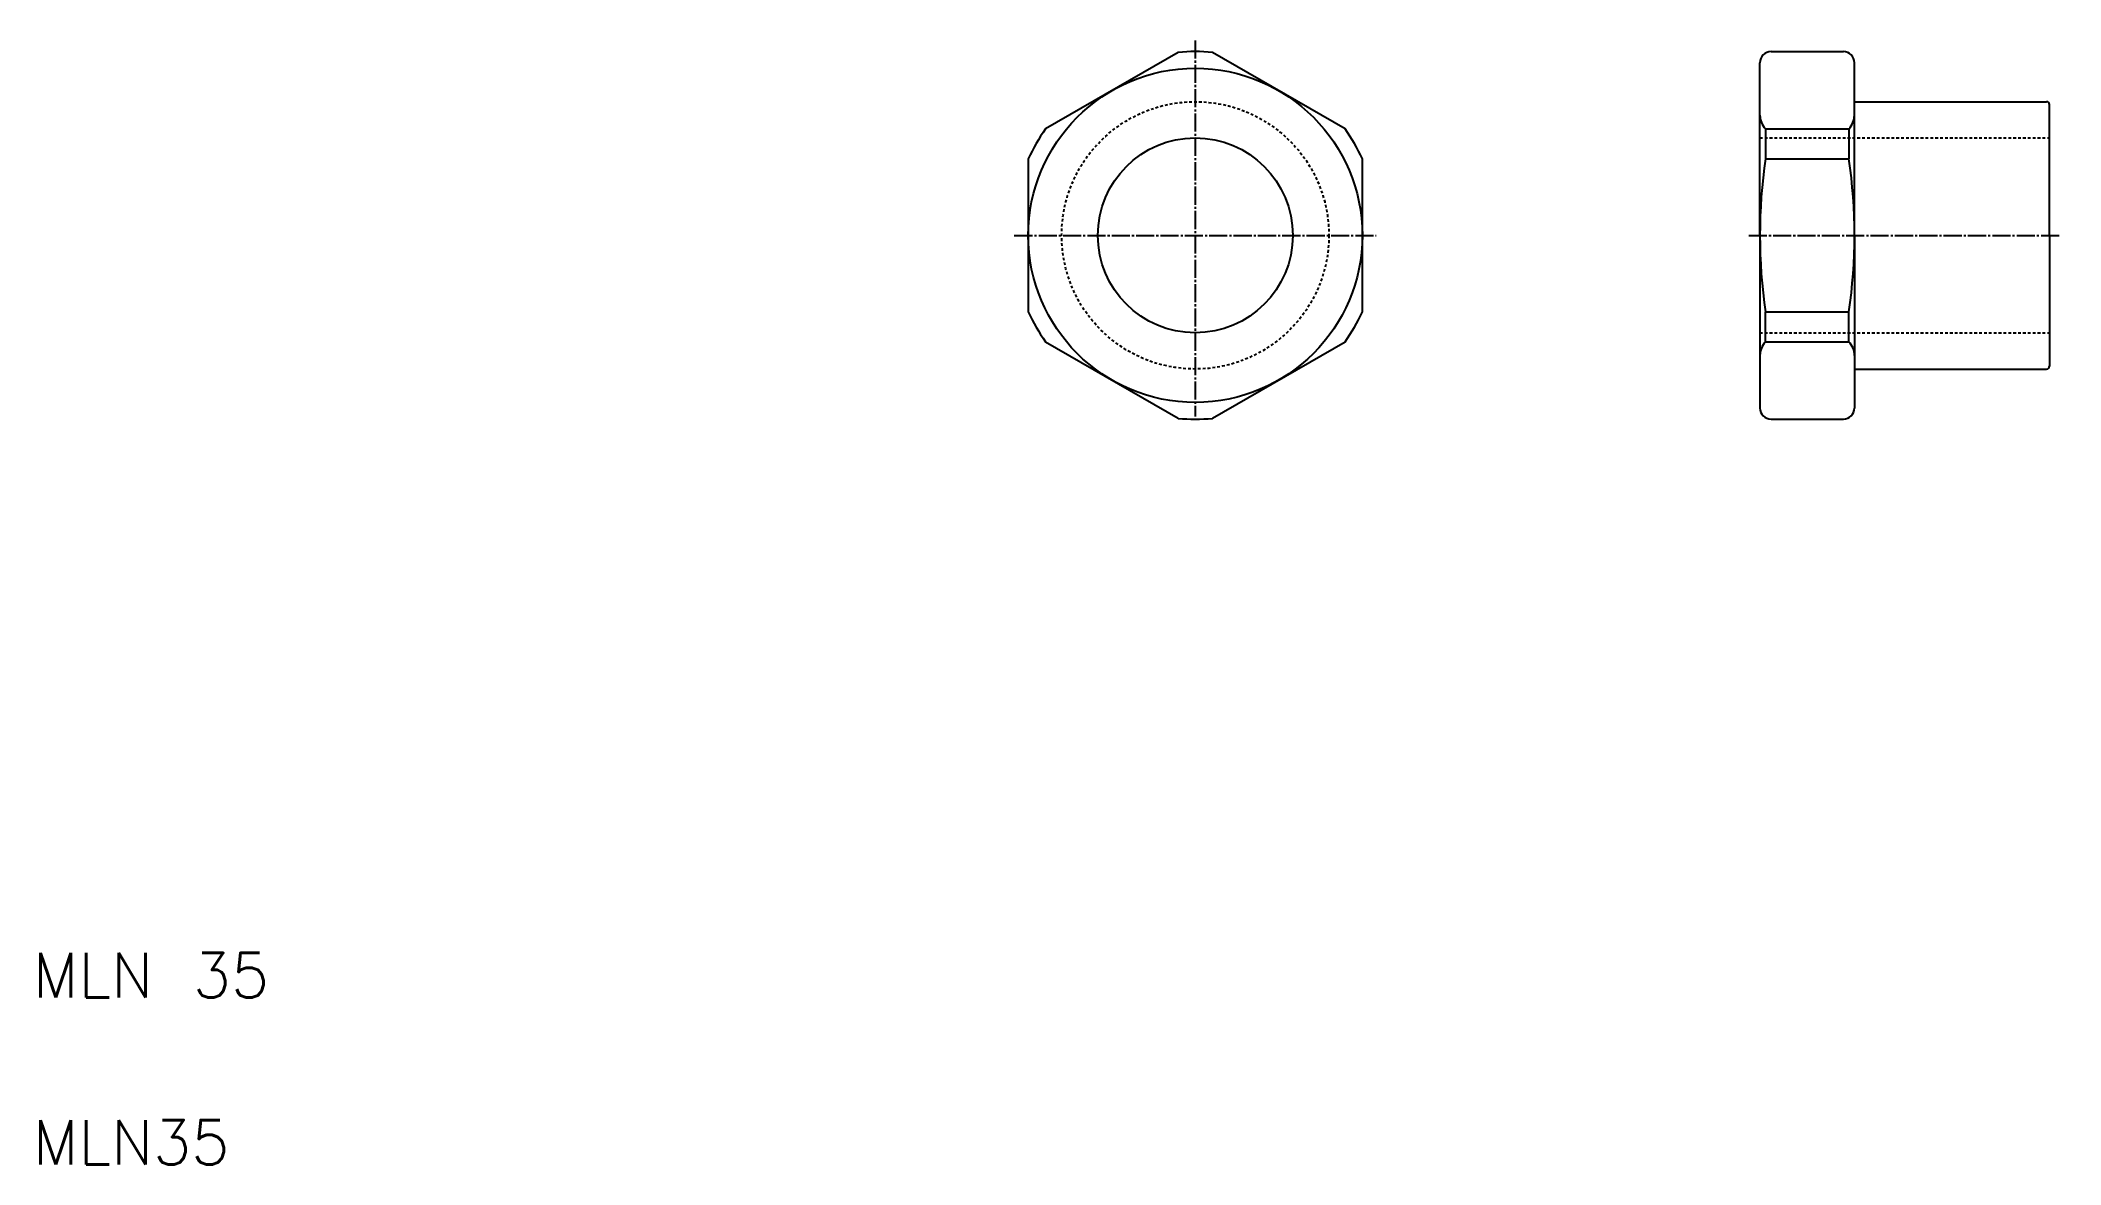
# Model space of a CAD drawing. Extents: x 21 to 384, y 20 to 222.
import ezdxf

# ---------------------------------------------------------------- set-up
doc = ezdxf.new("R2010")
doc.units = 0
doc.header["$LTSCALE"] = 0.25
doc.linetypes.add('CENTER', pattern=[17.5, 13, -1.5, 1.5, -1.5])
doc.linetypes.add('DASHED', pattern=[3.5, 2, -1.5])
doc.layers.get('0').update_dxf_attribs({"linetype": 'CONTINUOUS'})
doc.layers.add('CENTER', color=1, linetype='CENTER')
doc.styles.get("Standard").update_dxf_attribs({"font": 'txt', "bigfont": 'BIGFONT'})

msp = doc.modelspace()

# ---------------------------------------------------------------- linework, layer by layer
for p, q in [((225.68, 219.7), (201.86, 205.95)), ((255.68, 205.95), (231.86, 219.7)), ((330.16, 186.84), (330.16, 217.84)), ((332.16, 219.84), (345.16, 219.84)), ((347.16, 186.84), (347.16, 217.84)), ((347.16, 210.84), (381.66, 210.84)), ((382.16, 186.84), (382.16, 210.34)), ((331.16, 205.95), (331.16, 200.59)), ((346.16, 205.95), (346.16, 200.59)), ((198.77, 200.59), (198.77, 173.09)), ((258.77, 173.09), (258.77, 200.59)), ((330.16, 186.84), (330.16, 155.84)), ((347.16, 186.84), (347.16, 155.84)), ((382.16, 186.84), (382.16, 163.34)), ((331.16, 167.73), (331.16, 173.09)), ((346.16, 167.73), (346.16, 173.09)), ((201.86, 167.73), (225.68, 153.99)), ((231.86, 153.99), (255.68, 167.73)), ((347.16, 162.84), (381.66, 162.84)), ((332.16, 153.84), (345.16, 153.84)), ((335.41, 153.84), (335.41, 153.84)), ((338.66, 153.84), (338.66, 153.84))]:
    msp.add_line(p, q)
at = {"color": 3, "linetype": 'DASHED'}
for p, q in [((330.16, 204.34), (382.16, 204.34)), ((330.16, 169.34), (382.16, 169.34))]:
    msp.add_line(p, q, dxfattribs=at)
at = {"color": 7, "linetype": 'CONTINUOUS'}
for p, q in [((331.16, 205.95), (346.16, 205.95)), ((331.16, 200.59), (346.16, 200.59)), ((331.16, 173.09), (346.16, 173.09)), ((331.16, 167.73), (346.16, 167.73))]:
    msp.add_line(p, q, dxfattribs=at)
for radius in [30, 17.5]:
    msp.add_circle((228.77, 186.84), radius)
at = {"color": 3, "linetype": 'DASHED'}
msp.add_circle((228.77, 186.84), 24, dxfattribs=at)
for centre, radius, start, end in [((228.77, 186.84), 33, 84.62, 95.38), ((332.16, 217.84), 2, 90, 180), ((345.16, 217.84), 2, 0, 90), ((381.66, 210.34), 0.5, 0, 90), ((228.77, 186.84), 33, 144.62, 155.38), ((228.77, 186.84), 33, 24.62, 35.38), ((228.77, 186.84), 33, 204.62, 215.38), ((228.77, 186.84), 33, 324.62, 335.38), ((381.66, 163.34), 0.5, 270, 0), ((228.77, 186.84), 33, 264.62, 275.38), ((332.16, 155.84), 2, 180, 270), ((345.16, 155.84), 2, 270, 0)]:
    msp.add_arc(centre, radius, start, end)
at = {"color": 7, "linetype": 'CONTINUOUS'}
for centre, radius, start, end in [((333.76, 208.43), 3.59, 180, 223.5697), ((343.45, 208.43), 3.68, 317.5672, 0), ((426.03, 186.84), 95.86, 171.7548, 188.2452), ((251.28, 186.84), 95.87, 351.7554, 8.2446), ((333.76, 165.26), 3.59, 136.4278, 180), ((343.55, 165.26), 3.6, 0, 43.5397)]:
    msp.add_arc(centre, radius, start, end, dxfattribs=at)
at = {"layer": 'CENTER', "color": 1, "linetype": 'CENTER'}
for p, q in [((228.77, 221.84), (228.77, 154.34)), ((196.27, 186.84), (261.27, 186.84)), ((328.16, 186.84), (384.16, 186.84))]:
    msp.add_line(p, q, dxfattribs=at)

# ---------------------------------------------------------------- texts
for s, p in [('MLN 35', (20, 50)), ('MLN35', (20, 20))]:
    msp.add_text(s, height=8).set_placement(p)

doc.saveas('drawing.dxf')
